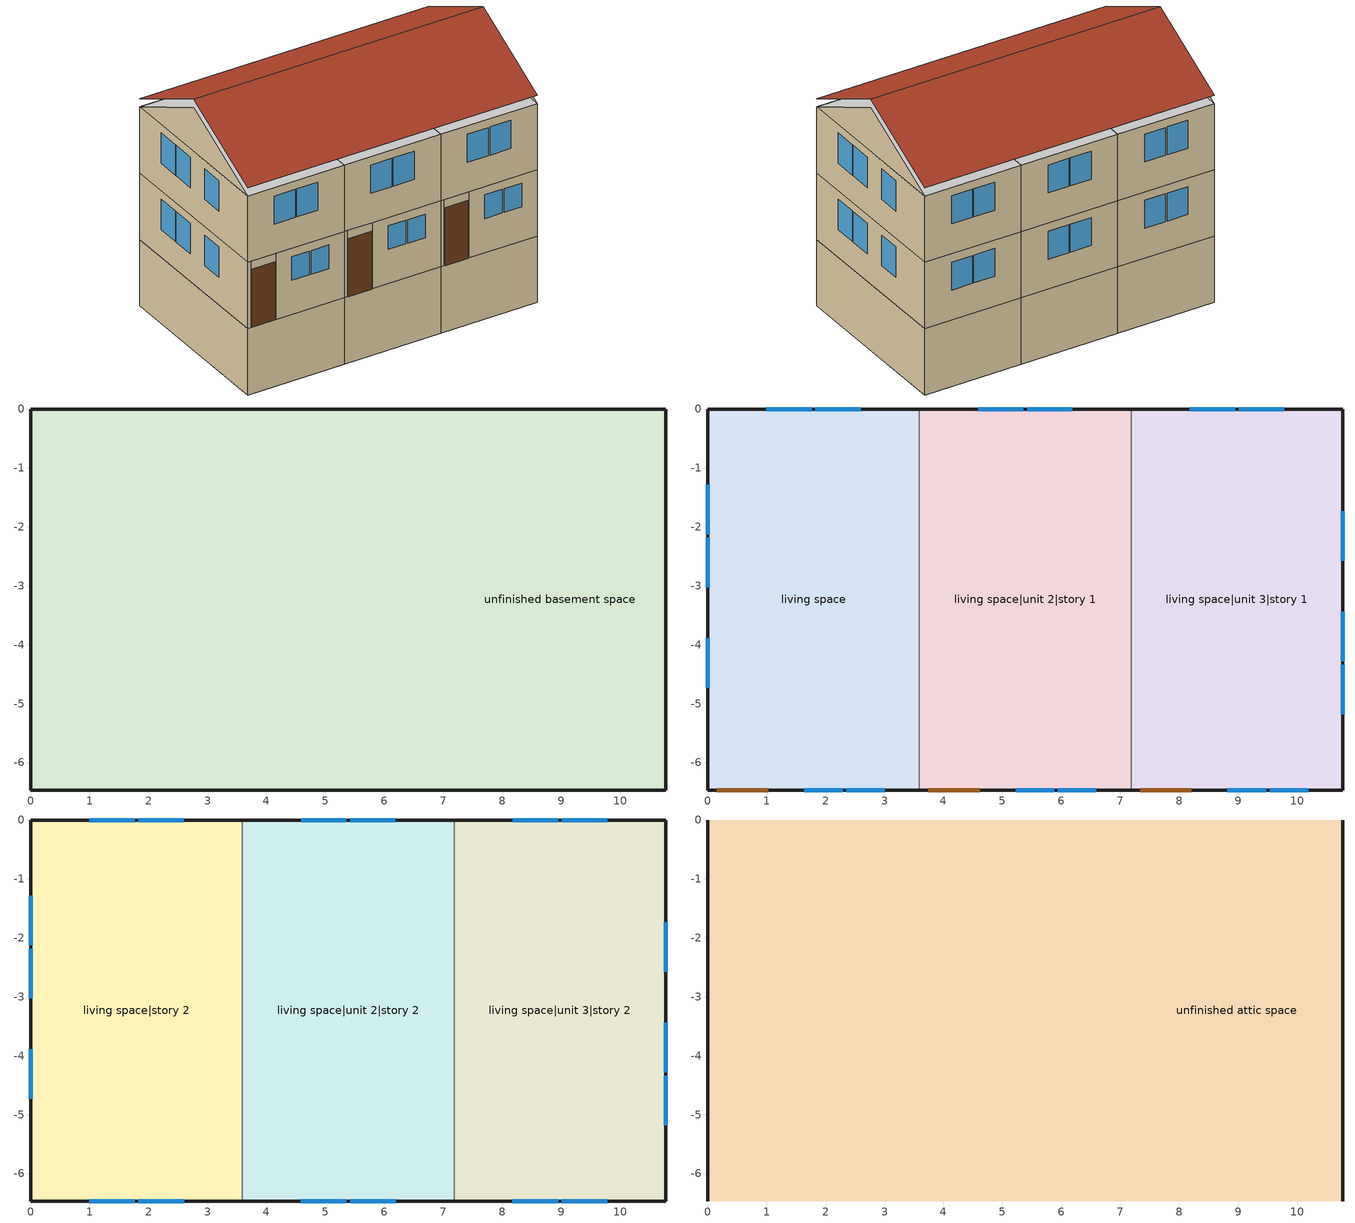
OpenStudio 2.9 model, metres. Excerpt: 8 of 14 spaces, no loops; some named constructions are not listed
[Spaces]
unfinished basement space
 floor foundation (FloorFndGrndUnfinB 2): 0,-6.47 0,0 3.59,0 3.59,-6.47 z-2.44
 floor foundation (FloorFndGrndUnfinB 1): 3.59,-6.47 3.59,0 7.18,0 7.18,-6.47 z-2.44
 floor foundation (FloorFndGrndUnfinB): 7.18,-6.47 7.18,0 10.78,0 10.78,-6.47 z-2.44
 wall foundation (WallFndGrndUnfinB 2): 3.59,0 0,0 0,-6.47 3.59,-6.47 z-2.44:0
 wall foundation (WallFndGrndUnfinB 1): 3.59,-6.47 7.18,-6.47 / 7.18,0 3.59,0 z-2.44:0
 wall foundation (WallFndGrndUnfinB): 7.18,-6.47 10.78,-6.47 10.78,0 7.18,0 z-2.44:0
living space
 floor to unfinished basement space (FloorUnfinBInsFin Reversed): 0,-6.47 0,0 3.59,0 3.59,-6.47 z0
 wall outside (WallExtInsFin): 3.59,0 0,0 0,-6.47 0.13,-6.47 1.05,-6.47 3.59,-6.47 z0:2.44
 wall to living space|unit 2|story 1 (WallIntFinUninsFin Reversed): 3.59,-6.47 3.59,0 z0:2.44
 window (WindowConstruction): 1.64,-6.47 2.29,-6.47 / 2.35,-6.47 3,-6.47 z1.26:2.13; 2.6,0 1.83,0 / 1.77,0 1,0 z1.11:2.13; 0,-1.28 0,-2.12 / 0,-2.19 0,-3.03 / 0,-3.89 0,-4.73 z1.01:2.13
 door (Door): 0.15,-6.47 1.02,-6.47 z0:2.13
living space|unit 2|story 1
 floor to unfinished basement space (FloorUnfinBInsFin Reversed): 3.59,-6.47 3.59,0 7.18,0 7.18,-6.47 z0
 wall outside (WallExtInsFin): 7.18,0 3.59,0 / 3.59,-6.47 3.72,-6.47 4.64,-6.47 7.18,-6.47 z0:2.44
 wall to living space|unit 3|story 1 (WallIntFinUninsFin Reversed): 7.18,-6.47 7.18,0 z0:2.44
 window (WindowConstruction): 5.23,-6.47 5.88,-6.47 / 5.94,-6.47 6.6,-6.47 z1.26:2.13; 6.19,0 5.42,0 / 5.36,0 4.59,0 z1.11:2.13
 door (Door): 3.74,-6.47 4.62,-6.47 z0:2.13
living space|unit 3|story 1
 floor to unfinished basement space (FloorUnfinBInsFin Reversed): 7.18,-6.47 7.18,0 10.78,0 10.78,-6.47 z0
 wall outside (WallExtInsFin): 7.18,-6.47 7.31,-6.47 8.23,-6.47 10.78,-6.47 10.78,0 7.18,0 z0:2.44
 window (WindowConstruction): 8.82,-6.47 9.47,-6.47 / 9.54,-6.47 10.19,-6.47 z1.26:2.13; 9.78,0 9.01,0 / 8.95,0 8.18,0 z1.11:2.13; 10.78,-5.18 10.78,-4.34 / 10.78,-4.28 10.78,-3.44 / 10.78,-2.58 10.78,-1.73 z1.01:2.13
 door (Door): 7.34,-6.47 8.21,-6.47 z0:2.13
living space|story 2
 floor to living space (FloorFinUninsFin): 0,-6.47 0,0 3.59,0 3.59,-6.47 z2.44
 wall outside (WallExtInsFin): 3.59,0 0,0 0,-6.47 3.59,-6.47 z2.44:4.88
 wall to living space|unit 2|story 2 (WallIntFinUninsFin Reversed): 3.59,-6.47 3.59,0 z2.44:4.88
 window (WindowConstruction): 0.99,-6.47 1.77,-6.47 / 1.83,-6.47 2.6,-6.47 z3.54:4.57; 2.6,0 1.83,0 / 1.77,0 1,0 z3.55:4.57; 0,-1.28 0,-2.12 / 0,-2.19 0,-3.03 / 0,-3.89 0,-4.73 z3.45:4.57
living space|unit 2|story 2
 floor to living space|unit 2|story 1 (FloorFinUninsFin): 3.59,-6.47 3.59,0 7.18,0 7.18,-6.47 z2.44
 wall outside (WallExtInsFin): 7.18,0 3.59,0 / 3.59,-6.47 7.18,-6.47 z2.44:4.88
 wall to living space|unit 3|story 2 (WallIntFinUninsFin): 7.18,-6.47 7.18,0 z2.44:4.88
 window (WindowConstruction): 4.58,-6.47 5.36,-6.47 / 5.42,-6.47 6.2,-6.47 z3.54:4.57; 6.19,0 5.42,0 / 5.36,0 4.59,0 z3.55:4.57
living space|unit 3|story 2
 floor to living space|unit 3|story 1 (FloorFinUninsFin): 7.18,-6.47 7.18,0 10.78,0 10.78,-6.47 z2.44
 wall outside (WallExtInsFin): 7.18,-6.47 10.78,-6.47 10.78,0 7.18,0 z2.44:4.88
 window (WindowConstruction): 8.17,-6.47 8.95,-6.47 / 9.01,-6.47 9.79,-6.47 z3.54:4.57; 9.78,0 9.01,0 / 8.95,0 8.18,0 z3.55:4.57; 10.78,-5.18 10.78,-4.34 / 10.78,-4.28 10.78,-3.44 / 10.78,-2.58 10.78,-1.73 z3.45:4.57
unfinished attic space
 floor to living space|story 2 (FloorFinInsUnfinAttic): 3.59,0 3.59,-6.47 0,-6.47 0,0 z4.88
 floor to living space|unit 2|story 2 (FloorFinInsUnfinAttic): 7.18,0 7.18,-6.47 3.59,-6.47 3.59,0 z4.88
 floor to living space|unit 3|story 2 (FloorFinInsUnfinAttic): 10.78,0 10.78,-6.47 7.18,-6.47 7.18,0 z4.88
 wall outside (WallExtUninsUnfin): 0,-3.23,6.49 0,0,4.88 0,-6.47,4.88; 10.78,-3.23,6.49 10.78,-6.47,4.88 10.78,0,4.88
 roof outside (RoofUnfinInsExt): 0,-3.23,6.8 10.78,-3.23,6.8 10.78,0,5.18 0,0,5.18; 10.78,-3.23,6.8 0,-3.23,6.8 0,-6.47,5.18 10.78,-6.47,5.18
[Schedule:Ruleset]
Name | Default Day Schedule | Summer Design Day Schedule | Winter Design Day Schedule
res nv_1 temp schedule | Schedule Day 35
res nv_1 avail schedule | Schedule Day 36
res mv_1 range exhaust schedule | Schedule Day 39 | res mv_1 range exhaust schedule summer design | res mv_1 range exhaust schedule winter design
res mv_1 bath exhaust schedule | Schedule Day 40 | res mv_1 bath exhaust schedule summer design | res mv_1 bath exhaust schedule winter design
res nv_2 temp schedule | Schedule Day 41
res nv_2 avail schedule | Schedule Day 42
res mv_2 range exhaust schedule | Schedule Day 45 | res mv_2 range exhaust schedule summer design | res mv_2 range exhaust schedule winter design
res mv_2 bath exhaust schedule | Schedule Day 46 | res mv_2 bath exhaust schedule summer design | res mv_2 bath exhaust schedule winter design
res nv_3 temp schedule | Schedule Day 47
res nv_3 avail schedule | Schedule Day 48
res mv_3 range exhaust schedule | Schedule Day 51 | res mv_3 range exhaust schedule summer design | res mv_3 range exhaust schedule winter design
res mv_3 bath exhaust schedule | Schedule Day 52 | res mv_3 bath exhaust schedule summer design | res mv_3 bath exhaust schedule winter design
[Schedule:Day]
Schedule Day 35; Schedule Day 36; Schedule Day 39; res mv_1 range exhaust schedule winter design; Schedule Day 40; res mv_1 bath exhaust schedule winter design; Schedule Day 41; Schedule Day 42; Schedule Day 45; res mv_2 range exhaust schedule winter design; Schedule Day 46; res mv_2 bath exhaust schedule winter design; Schedule Day 47; Schedule Day 48; Schedule Day 51; res mv_3 range exhaust schedule winter design; Schedule Day 52; res mv_3 bath exhaust schedule winter design: 24, 0, 0
res nv_1 temp schedule allday1; res nv_1 temp schedule allday2; res nv_1 temp schedule allday3; res nv_1 temp schedule allday4; res nv_1 temp schedule allday11; res nv_1 temp schedule allday12; res nv_2 temp schedule allday1; res nv_2 temp schedule allday2; res nv_2 temp schedule allday3; res nv_2 temp schedule allday4; res nv_2 temp schedule allday11; res nv_2 temp schedule allday12; res nv_3 temp schedule allday1; res nv_3 temp schedule allday2; res nv_3 temp schedule allday3; res nv_3 temp schedule allday4; res nv_3 temp schedule allday11; res nv_3 temp schedule allday12: 24, 0, 23.8889
res nv_1 temp schedule allday5; res nv_1 temp schedule allday6; res nv_1 temp schedule allday7; res nv_1 temp schedule allday8; res nv_1 temp schedule allday9; res nv_1 temp schedule allday10; res nv_2 temp schedule allday5; res nv_2 temp schedule allday6; res nv_2 temp schedule allday7; res nv_2 temp schedule allday8; res nv_2 temp schedule allday9; res nv_2 temp schedule allday10; res nv_3 temp schedule allday5; res nv_3 temp schedule allday6; res nv_3 temp schedule allday7; res nv_3 temp schedule allday8; res nv_3 temp schedule allday9; res nv_3 temp schedule allday10: 24, 0, 22.2222
res nv_1 availability schedule allday1 on; res nv_1 availability schedule allday1 on 1; res nv_1 availability schedule allday1 on 2; res nv_1 availability schedule allday1 on 3; res nv_1 availability schedule allday1 on 4; res nv_1 availability schedule allday1 on 5; res nv_1 availability schedule allday1 on 6; res nv_1 availability schedule allday1 on 7; res nv_1 availability schedule allday1 on 8; res nv_1 availability schedule allday1 on 9; res nv_1 availability schedule allday1 on 10; res nv_1 availability schedule allday1 on 11; res nv_2 availability schedule allday1 on; res nv_2 availability schedule allday1 on 1; res nv_2 availability schedule allday1 on 2; res nv_2 availability schedule allday1 on 3; res nv_2 availability schedule allday1 on 4; res nv_2 availability schedule allday1 on 5; res nv_2 availability schedule allday1 on 6; res nv_2 availability schedule allday1 on 7; res nv_2 availability schedule allday1 on 8; res nv_2 availability schedule allday1 on 9; res nv_2 availability schedule allday1 on 10; res nv_2 availability schedule allday1 on 11; res nv_3 availability schedule allday1 on; res nv_3 availability schedule allday1 on 1; res nv_3 availability schedule allday1 on 2; res nv_3 availability schedule allday1 on 3; res nv_3 availability schedule allday1 on 4; res nv_3 availability schedule allday1 on 5; res nv_3 availability schedule allday1 on 6; res nv_3 availability schedule allday1 on 7; res nv_3 availability schedule allday1 on 8; res nv_3 availability schedule allday1 on 9; res nv_3 availability schedule allday1 on 10; res nv_3 availability schedule allday1 on 11: 1, 0, 1, 2, 0, 1, 3, 0, 1, 4, 0, 1, 5, 0, 1, 6, 0, 1, 7, 0, 1, 8, 0, 1, 9, 0, 1, 10, 0, 1, 11, 0, 1, 12, 0, 1, 13, 0, 1, 14, 0, 1, 15, 0, 1, 16, 0, 1, 17, 0, 1, 18, 0, 1, 19, 0, 1, 20, 0, 1, 21, 0, 1, 22, 0, 1, 23, 0, 1, 24, 0, 1
res mv_1 range exhaust schedule allday1; res mv_1 range exhaust schedule allday2; res mv_1 range exhaust schedule allday3; res mv_1 range exhaust schedule allday4; res mv_1 range exhaust schedule allday5; res mv_1 range exhaust schedule allday6; res mv_1 range exhaust schedule allday7; res mv_1 range exhaust schedule allday8; res mv_1 range exhaust schedule allday9; res mv_1 range exhaust schedule allday10; res mv_1 range exhaust schedule allday11; res mv_1 range exhaust schedule allday12; res mv_2 range exhaust schedule allday1; res mv_2 range exhaust schedule allday2; res mv_2 range exhaust schedule allday3; res mv_2 range exhaust schedule allday4; res mv_2 range exhaust schedule allday5; res mv_2 range exhaust schedule allday6; res mv_2 range exhaust schedule allday7; res mv_2 range exhaust schedule allday8; res mv_2 range exhaust schedule allday9; res mv_2 range exhaust schedule allday10; res mv_2 range exhaust schedule allday11; res mv_2 range exhaust schedule allday12; res mv_3 range exhaust schedule allday1; res mv_3 range exhaust schedule allday2; res mv_3 range exhaust schedule allday3; res mv_3 range exhaust schedule allday4; res mv_3 range exhaust schedule allday5; res mv_3 range exhaust schedule allday6; res mv_3 range exhaust schedule allday7; res mv_3 range exhaust schedule allday8; res mv_3 range exhaust schedule allday9; res mv_3 range exhaust schedule allday10; res mv_3 range exhaust schedule allday11; res mv_3 range exhaust schedule allday12: 15, 0, 0, 16, 0, 1, 24, 0, 0
res mv_1 range exhaust schedule summer design; res mv_1 bath exhaust schedule summer design; res mv_2 range exhaust schedule summer design; res mv_2 bath exhaust schedule summer design; res mv_3 range exhaust schedule summer design; res mv_3 bath exhaust schedule summer design: 24, 0, 1
res mv_1 bath exhaust schedule allday1; res mv_1 bath exhaust schedule allday2; res mv_1 bath exhaust schedule allday3; res mv_1 bath exhaust schedule allday4; res mv_1 bath exhaust schedule allday5; res mv_1 bath exhaust schedule allday6; res mv_1 bath exhaust schedule allday7; res mv_1 bath exhaust schedule allday8; res mv_1 bath exhaust schedule allday9; res mv_1 bath exhaust schedule allday10; res mv_1 bath exhaust schedule allday11; res mv_1 bath exhaust schedule allday12; res mv_2 bath exhaust schedule allday1; res mv_2 bath exhaust schedule allday2; res mv_2 bath exhaust schedule allday3; res mv_2 bath exhaust schedule allday4; res mv_2 bath exhaust schedule allday5; res mv_2 bath exhaust schedule allday6; res mv_2 bath exhaust schedule allday7; res mv_2 bath exhaust schedule allday8; res mv_2 bath exhaust schedule allday9; res mv_2 bath exhaust schedule allday10; res mv_2 bath exhaust schedule allday11; res mv_2 bath exhaust schedule allday12; res mv_3 bath exhaust schedule allday1; res mv_3 bath exhaust schedule allday2; res mv_3 bath exhaust schedule allday3; res mv_3 bath exhaust schedule allday4; res mv_3 bath exhaust schedule allday5; res mv_3 bath exhaust schedule allday6; res mv_3 bath exhaust schedule allday7; res mv_3 bath exhaust schedule allday8; res mv_3 bath exhaust schedule allday9; res mv_3 bath exhaust schedule allday10; res mv_3 bath exhaust schedule allday11; res mv_3 bath exhaust schedule allday12: 4, 0, 0, 5, 0, 1, 24, 0, 0
[Schedule:Rule] Apply Monday=Yes; Apply Wednesday=Yes; Apply Friday=Yes; Date Specification Type=DateRange; Start Day=1
Name | Schedule Ruleset | Rule Order | Day Schedule | Apply Sunday | Apply Tuesday | Apply Thursday | Apply Saturday | Start Month | End Month | End Day
res nv_1 temp schedule allday rule1 | res nv_1 temp schedule | 11 | res nv_1 temp schedule allday1 | Yes | Yes | Yes | Yes | 1 | 1 | 31
res nv_1 temp schedule allday rule2 | res nv_1 temp schedule | 10 | res nv_1 temp schedule allday2 | Yes | Yes | Yes | Yes | 2 | 2 | 28
res nv_1 temp schedule allday rule3 | res nv_1 temp schedule | 9 | res nv_1 temp schedule allday3 | Yes | Yes | Yes | Yes | 3 | 3 | 31
res nv_1 temp schedule allday rule4 | res nv_1 temp schedule | 8 | res nv_1 temp schedule allday4 | Yes | Yes | Yes | Yes | 4 | 4 | 30
res nv_1 temp schedule allday rule5 | res nv_1 temp schedule | 7 | res nv_1 temp schedule allday5 | Yes | Yes | Yes | Yes | 5 | 5 | 31
res nv_1 temp schedule allday rule6 | res nv_1 temp schedule | 6 | res nv_1 temp schedule allday6 | Yes | Yes | Yes | Yes | 6 | 6 | 30
res nv_1 temp schedule allday rule7 | res nv_1 temp schedule | 5 | res nv_1 temp schedule allday7 | Yes | Yes | Yes | Yes | 7 | 7 | 31
res nv_1 temp schedule allday rule8 | res nv_1 temp schedule | 4 | res nv_1 temp schedule allday8 | Yes | Yes | Yes | Yes | 8 | 8 | 31
res nv_1 temp schedule allday rule9 | res nv_1 temp schedule | 3 | res nv_1 temp schedule allday9 | Yes | Yes | Yes | Yes | 9 | 9 | 30
res nv_1 temp schedule allday rule10 | res nv_1 temp schedule | 2 | res nv_1 temp schedule allday10 | Yes | Yes | Yes | Yes | 10 | 10 | 31
res nv_1 temp schedule allday rule11 | res nv_1 temp schedule | 1 | res nv_1 temp schedule allday11 | Yes | Yes | Yes | Yes | 11 | 11 | 30
res nv_1 temp schedule allday rule12 | res nv_1 temp schedule | 0 | res nv_1 temp schedule allday12 | Yes | Yes | Yes | Yes | 12 | 12 | 31
res nv_1 availability schedule allday ruleset1 on | res nv_1 avail schedule | 11 | res nv_1 availability schedule allday1 on |  |  |  |  | 1 | 1 | 31
res nv_1 availability schedule allday ruleset2 on | res nv_1 avail schedule | 10 | res nv_1 availability schedule allday1 on 1 |  |  |  |  | 2 | 2 | 28
res nv_1 availability schedule allday ruleset3 on | res nv_1 avail schedule | 9 | res nv_1 availability schedule allday1 on 2 |  |  |  |  | 3 | 3 | 31
res nv_1 availability schedule allday ruleset4 on | res nv_1 avail schedule | 8 | res nv_1 availability schedule allday1 on 3 |  |  |  |  | 4 | 4 | 30
res nv_1 availability schedule allday ruleset5 on | res nv_1 avail schedule | 7 | res nv_1 availability schedule allday1 on 4 |  |  |  |  | 5 | 5 | 31
res nv_1 availability schedule allday ruleset6 on | res nv_1 avail schedule | 6 | res nv_1 availability schedule allday1 on 5 |  |  |  |  | 6 | 6 | 30
res nv_1 availability schedule allday ruleset7 on | res nv_1 avail schedule | 5 | res nv_1 availability schedule allday1 on 6 |  |  |  |  | 7 | 7 | 31
res nv_1 availability schedule allday ruleset8 on | res nv_1 avail schedule | 4 | res nv_1 availability schedule allday1 on 7 |  |  |  |  | 8 | 8 | 31
res nv_1 availability schedule allday ruleset9 on | res nv_1 avail schedule | 3 | res nv_1 availability schedule allday1 on 8 |  |  |  |  | 9 | 9 | 30
res nv_1 availability schedule allday ruleset10 on | res nv_1 avail schedule | 2 | res nv_1 availability schedule allday1 on 9 |  |  |  |  | 10 | 10 | 31
res nv_1 availability schedule allday ruleset11 on | res nv_1 avail schedule | 1 | res nv_1 availability schedule allday1 on 10 |  |  |  |  | 11 | 11 | 30
res nv_1 availability schedule allday ruleset12 on | res nv_1 avail schedule | 0 | res nv_1 availability schedule allday1 on 11 |  |  |  |  | 12 | 12 | 31
res mv_1 range exhaust schedule allday rule1 | res mv_1 range exhaust schedule | 11 | res mv_1 range exhaust schedule allday1 | Yes | Yes | Yes | Yes | 1 | 1 | 31
res mv_1 range exhaust schedule allday rule2 | res mv_1 range exhaust schedule | 10 | res mv_1 range exhaust schedule allday2 | Yes | Yes | Yes | Yes | 2 | 2 | 28
res mv_1 range exhaust schedule allday rule3 | res mv_1 range exhaust schedule | 9 | res mv_1 range exhaust schedule allday3 | Yes | Yes | Yes | Yes | 3 | 3 | 31
res mv_1 range exhaust schedule allday rule4 | res mv_1 range exhaust schedule | 8 | res mv_1 range exhaust schedule allday4 | Yes | Yes | Yes | Yes | 4 | 4 | 30
res mv_1 range exhaust schedule allday rule5 | res mv_1 range exhaust schedule | 7 | res mv_1 range exhaust schedule allday5 | Yes | Yes | Yes | Yes | 5 | 5 | 31
res mv_1 range exhaust schedule allday rule6 | res mv_1 range exhaust schedule | 6 | res mv_1 range exhaust schedule allday6 | Yes | Yes | Yes | Yes | 6 | 6 | 30
res mv_1 range exhaust schedule allday rule7 | res mv_1 range exhaust schedule | 5 | res mv_1 range exhaust schedule allday7 | Yes | Yes | Yes | Yes | 7 | 7 | 31
res mv_1 range exhaust schedule allday rule8 | res mv_1 range exhaust schedule | 4 | res mv_1 range exhaust schedule allday8 | Yes | Yes | Yes | Yes | 8 | 8 | 31
res mv_1 range exhaust schedule allday rule9 | res mv_1 range exhaust schedule | 3 | res mv_1 range exhaust schedule allday9 | Yes | Yes | Yes | Yes | 9 | 9 | 30
res mv_1 range exhaust schedule allday rule10 | res mv_1 range exhaust schedule | 2 | res mv_1 range exhaust schedule allday10 | Yes | Yes | Yes | Yes | 10 | 10 | 31
res mv_1 range exhaust schedule allday rule11 | res mv_1 range exhaust schedule | 1 | res mv_1 range exhaust schedule allday11 | Yes | Yes | Yes | Yes | 11 | 11 | 30
res mv_1 range exhaust schedule allday rule12 | res mv_1 range exhaust schedule | 0 | res mv_1 range exhaust schedule allday12 | Yes | Yes | Yes | Yes | 12 | 12 | 31
res mv_1 bath exhaust schedule allday rule1 | res mv_1 bath exhaust schedule | 11 | res mv_1 bath exhaust schedule allday1 | Yes | Yes | Yes | Yes | 1 | 1 | 31
res mv_1 bath exhaust schedule allday rule2 | res mv_1 bath exhaust schedule | 10 | res mv_1 bath exhaust schedule allday2 | Yes | Yes | Yes | Yes | 2 | 2 | 28
res mv_1 bath exhaust schedule allday rule3 | res mv_1 bath exhaust schedule | 9 | res mv_1 bath exhaust schedule allday3 | Yes | Yes | Yes | Yes | 3 | 3 | 31
res mv_1 bath exhaust schedule allday rule4 | res mv_1 bath exhaust schedule | 8 | res mv_1 bath exhaust schedule allday4 | Yes | Yes | Yes | Yes | 4 | 4 | 30
res mv_1 bath exhaust schedule allday rule5 | res mv_1 bath exhaust schedule | 7 | res mv_1 bath exhaust schedule allday5 | Yes | Yes | Yes | Yes | 5 | 5 | 31
res mv_1 bath exhaust schedule allday rule6 | res mv_1 bath exhaust schedule | 6 | res mv_1 bath exhaust schedule allday6 | Yes | Yes | Yes | Yes | 6 | 6 | 30
res mv_1 bath exhaust schedule allday rule7 | res mv_1 bath exhaust schedule | 5 | res mv_1 bath exhaust schedule allday7 | Yes | Yes | Yes | Yes | 7 | 7 | 31
res mv_1 bath exhaust schedule allday rule8 | res mv_1 bath exhaust schedule | 4 | res mv_1 bath exhaust schedule allday8 | Yes | Yes | Yes | Yes | 8 | 8 | 31
res mv_1 bath exhaust schedule allday rule9 | res mv_1 bath exhaust schedule | 3 | res mv_1 bath exhaust schedule allday9 | Yes | Yes | Yes | Yes | 9 | 9 | 30
res mv_1 bath exhaust schedule allday rule10 | res mv_1 bath exhaust schedule | 2 | res mv_1 bath exhaust schedule allday10 | Yes | Yes | Yes | Yes | 10 | 10 | 31
res mv_1 bath exhaust schedule allday rule11 | res mv_1 bath exhaust schedule | 1 | res mv_1 bath exhaust schedule allday11 | Yes | Yes | Yes | Yes | 11 | 11 | 30
res mv_1 bath exhaust schedule allday rule12 | res mv_1 bath exhaust schedule | 0 | res mv_1 bath exhaust schedule allday12 | Yes | Yes | Yes | Yes | 12 | 12 | 31
res nv_2 temp schedule allday rule1 | res nv_2 temp schedule | 11 | res nv_2 temp schedule allday1 | Yes | Yes | Yes | Yes | 1 | 1 | 31
res nv_2 temp schedule allday rule2 | res nv_2 temp schedule | 10 | res nv_2 temp schedule allday2 | Yes | Yes | Yes | Yes | 2 | 2 | 28
res nv_2 temp schedule allday rule3 | res nv_2 temp schedule | 9 | res nv_2 temp schedule allday3 | Yes | Yes | Yes | Yes | 3 | 3 | 31
res nv_2 temp schedule allday rule4 | res nv_2 temp schedule | 8 | res nv_2 temp schedule allday4 | Yes | Yes | Yes | Yes | 4 | 4 | 30
res nv_2 temp schedule allday rule5 | res nv_2 temp schedule | 7 | res nv_2 temp schedule allday5 | Yes | Yes | Yes | Yes | 5 | 5 | 31
res nv_2 temp schedule allday rule6 | res nv_2 temp schedule | 6 | res nv_2 temp schedule allday6 | Yes | Yes | Yes | Yes | 6 | 6 | 30
res nv_2 temp schedule allday rule7 | res nv_2 temp schedule | 5 | res nv_2 temp schedule allday7 | Yes | Yes | Yes | Yes | 7 | 7 | 31
res nv_2 temp schedule allday rule8 | res nv_2 temp schedule | 4 | res nv_2 temp schedule allday8 | Yes | Yes | Yes | Yes | 8 | 8 | 31
res nv_2 temp schedule allday rule9 | res nv_2 temp schedule | 3 | res nv_2 temp schedule allday9 | Yes | Yes | Yes | Yes | 9 | 9 | 30
res nv_2 temp schedule allday rule10 | res nv_2 temp schedule | 2 | res nv_2 temp schedule allday10 | Yes | Yes | Yes | Yes | 10 | 10 | 31
res nv_2 temp schedule allday rule11 | res nv_2 temp schedule | 1 | res nv_2 temp schedule allday11 | Yes | Yes | Yes | Yes | 11 | 11 | 30
res nv_2 temp schedule allday rule12 | res nv_2 temp schedule | 0 | res nv_2 temp schedule allday12 | Yes | Yes | Yes | Yes | 12 | 12 | 31
res nv_2 availability schedule allday ruleset1 on | res nv_2 avail schedule | 11 | res nv_2 availability schedule allday1 on |  |  |  |  | 1 | 1 | 31
res nv_2 availability schedule allday ruleset2 on | res nv_2 avail schedule | 10 | res nv_2 availability schedule allday1 on 1 |  |  |  |  | 2 | 2 | 28
res nv_2 availability schedule allday ruleset3 on | res nv_2 avail schedule | 9 | res nv_2 availability schedule allday1 on 2 |  |  |  |  | 3 | 3 | 31
res nv_2 availability schedule allday ruleset4 on | res nv_2 avail schedule | 8 | res nv_2 availability schedule allday1 on 3 |  |  |  |  | 4 | 4 | 30
res nv_2 availability schedule allday ruleset5 on | res nv_2 avail schedule | 7 | res nv_2 availability schedule allday1 on 4 |  |  |  |  | 5 | 5 | 31
res nv_2 availability schedule allday ruleset6 on | res nv_2 avail schedule | 6 | res nv_2 availability schedule allday1 on 5 |  |  |  |  | 6 | 6 | 30
res nv_2 availability schedule allday ruleset7 on | res nv_2 avail schedule | 5 | res nv_2 availability schedule allday1 on 6 |  |  |  |  | 7 | 7 | 31
res nv_2 availability schedule allday ruleset8 on | res nv_2 avail schedule | 4 | res nv_2 availability schedule allday1 on 7 |  |  |  |  | 8 | 8 | 31
res nv_2 availability schedule allday ruleset9 on | res nv_2 avail schedule | 3 | res nv_2 availability schedule allday1 on 8 |  |  |  |  | 9 | 9 | 30
res nv_2 availability schedule allday ruleset10 on | res nv_2 avail schedule | 2 | res nv_2 availability schedule allday1 on 9 |  |  |  |  | 10 | 10 | 31
res nv_2 availability schedule allday ruleset11 on | res nv_2 avail schedule | 1 | res nv_2 availability schedule allday1 on 10 |  |  |  |  | 11 | 11 | 30
res nv_2 availability schedule allday ruleset12 on | res nv_2 avail schedule | 0 | res nv_2 availability schedule allday1 on 11 |  |  |  |  | 12 | 12 | 31
res mv_2 range exhaust schedule allday rule1 | res mv_2 range exhaust schedule | 11 | res mv_2 range exhaust schedule allday1 | Yes | Yes | Yes | Yes | 1 | 1 | 31
res mv_2 range exhaust schedule allday rule2 | res mv_2 range exhaust schedule | 10 | res mv_2 range exhaust schedule allday2 | Yes | Yes | Yes | Yes | 2 | 2 | 28
res mv_2 range exhaust schedule allday rule3 | res mv_2 range exhaust schedule | 9 | res mv_2 range exhaust schedule allday3 | Yes | Yes | Yes | Yes | 3 | 3 | 31
res mv_2 range exhaust schedule allday rule4 | res mv_2 range exhaust schedule | 8 | res mv_2 range exhaust schedule allday4 | Yes | Yes | Yes | Yes | 4 | 4 | 30
res mv_2 range exhaust schedule allday rule5 | res mv_2 range exhaust schedule | 7 | res mv_2 range exhaust schedule allday5 | Yes | Yes | Yes | Yes | 5 | 5 | 31
res mv_2 range exhaust schedule allday rule6 | res mv_2 range exhaust schedule | 6 | res mv_2 range exhaust schedule allday6 | Yes | Yes | Yes | Yes | 6 | 6 | 30
res mv_2 range exhaust schedule allday rule7 | res mv_2 range exhaust schedule | 5 | res mv_2 range exhaust schedule allday7 | Yes | Yes | Yes | Yes | 7 | 7 | 31
res mv_2 range exhaust schedule allday rule8 | res mv_2 range exhaust schedule | 4 | res mv_2 range exhaust schedule allday8 | Yes | Yes | Yes | Yes | 8 | 8 | 31
res mv_2 range exhaust schedule allday rule9 | res mv_2 range exhaust schedule | 3 | res mv_2 range exhaust schedule allday9 | Yes | Yes | Yes | Yes | 9 | 9 | 30
res mv_2 range exhaust schedule allday rule10 | res mv_2 range exhaust schedule | 2 | res mv_2 range exhaust schedule allday10 | Yes | Yes | Yes | Yes | 10 | 10 | 31
res mv_2 range exhaust schedule allday rule11 | res mv_2 range exhaust schedule | 1 | res mv_2 range exhaust schedule allday11 | Yes | Yes | Yes | Yes | 11 | 11 | 30
res mv_2 range exhaust schedule allday rule12 | res mv_2 range exhaust schedule | 0 | res mv_2 range exhaust schedule allday12 | Yes | Yes | Yes | Yes | 12 | 12 | 31
res mv_2 bath exhaust schedule allday rule1 | res mv_2 bath exhaust schedule | 11 | res mv_2 bath exhaust schedule allday1 | Yes | Yes | Yes | Yes | 1 | 1 | 31
res mv_2 bath exhaust schedule allday rule2 | res mv_2 bath exhaust schedule | 10 | res mv_2 bath exhaust schedule allday2 | Yes | Yes | Yes | Yes | 2 | 2 | 28
res mv_2 bath exhaust schedule allday rule3 | res mv_2 bath exhaust schedule | 9 | res mv_2 bath exhaust schedule allday3 | Yes | Yes | Yes | Yes | 3 | 3 | 31
res mv_2 bath exhaust schedule allday rule4 | res mv_2 bath exhaust schedule | 8 | res mv_2 bath exhaust schedule allday4 | Yes | Yes | Yes | Yes | 4 | 4 | 30
res mv_2 bath exhaust schedule allday rule5 | res mv_2 bath exhaust schedule | 7 | res mv_2 bath exhaust schedule allday5 | Yes | Yes | Yes | Yes | 5 | 5 | 31
res mv_2 bath exhaust schedule allday rule6 | res mv_2 bath exhaust schedule | 6 | res mv_2 bath exhaust schedule allday6 | Yes | Yes | Yes | Yes | 6 | 6 | 30
res mv_2 bath exhaust schedule allday rule7 | res mv_2 bath exhaust schedule | 5 | res mv_2 bath exhaust schedule allday7 | Yes | Yes | Yes | Yes | 7 | 7 | 31
res mv_2 bath exhaust schedule allday rule8 | res mv_2 bath exhaust schedule | 4 | res mv_2 bath exhaust schedule allday8 | Yes | Yes | Yes | Yes | 8 | 8 | 31
res mv_2 bath exhaust schedule allday rule9 | res mv_2 bath exhaust schedule | 3 | res mv_2 bath exhaust schedule allday9 | Yes | Yes | Yes | Yes | 9 | 9 | 30
res mv_2 bath exhaust schedule allday rule10 | res mv_2 bath exhaust schedule | 2 | res mv_2 bath exhaust schedule allday10 | Yes | Yes | Yes | Yes | 10 | 10 | 31
res mv_2 bath exhaust schedule allday rule11 | res mv_2 bath exhaust schedule | 1 | res mv_2 bath exhaust schedule allday11 | Yes | Yes | Yes | Yes | 11 | 11 | 30
res mv_2 bath exhaust schedule allday rule12 | res mv_2 bath exhaust schedule | 0 | res mv_2 bath exhaust schedule allday12 | Yes | Yes | Yes | Yes | 12 | 12 | 31
res nv_3 temp schedule allday rule1 | res nv_3 temp schedule | 11 | res nv_3 temp schedule allday1 | Yes | Yes | Yes | Yes | 1 | 1 | 31
res nv_3 temp schedule allday rule2 | res nv_3 temp schedule | 10 | res nv_3 temp schedule allday2 | Yes | Yes | Yes | Yes | 2 | 2 | 28
res nv_3 temp schedule allday rule3 | res nv_3 temp schedule | 9 | res nv_3 temp schedule allday3 | Yes | Yes | Yes | Yes | 3 | 3 | 31
res nv_3 temp schedule allday rule4 | res nv_3 temp schedule | 8 | res nv_3 temp schedule allday4 | Yes | Yes | Yes | Yes | 4 | 4 | 30
res nv_3 temp schedule allday rule5 | res nv_3 temp schedule | 7 | res nv_3 temp schedule allday5 | Yes | Yes | Yes | Yes | 5 | 5 | 31
res nv_3 temp schedule allday rule6 | res nv_3 temp schedule | 6 | res nv_3 temp schedule allday6 | Yes | Yes | Yes | Yes | 6 | 6 | 30
res nv_3 temp schedule allday rule7 | res nv_3 temp schedule | 5 | res nv_3 temp schedule allday7 | Yes | Yes | Yes | Yes | 7 | 7 | 31
res nv_3 temp schedule allday rule8 | res nv_3 temp schedule | 4 | res nv_3 temp schedule allday8 | Yes | Yes | Yes | Yes | 8 | 8 | 31
res nv_3 temp schedule allday rule9 | res nv_3 temp schedule | 3 | res nv_3 temp schedule allday9 | Yes | Yes | Yes | Yes | 9 | 9 | 30
res nv_3 temp schedule allday rule10 | res nv_3 temp schedule | 2 | res nv_3 temp schedule allday10 | Yes | Yes | Yes | Yes | 10 | 10 | 31
res nv_3 temp schedule allday rule11 | res nv_3 temp schedule | 1 | res nv_3 temp schedule allday11 | Yes | Yes | Yes | Yes | 11 | 11 | 30
res nv_3 temp schedule allday rule12 | res nv_3 temp schedule | 0 | res nv_3 temp schedule allday12 | Yes | Yes | Yes | Yes | 12 | 12 | 31
res nv_3 availability schedule allday ruleset1 on | res nv_3 avail schedule | 11 | res nv_3 availability schedule allday1 on |  |  |  |  | 1 | 1 | 31
res nv_3 availability schedule allday ruleset2 on | res nv_3 avail schedule | 10 | res nv_3 availability schedule allday1 on 1 |  |  |  |  | 2 | 2 | 28
res nv_3 availability schedule allday ruleset3 on | res nv_3 avail schedule | 9 | res nv_3 availability schedule allday1 on 2 |  |  |  |  | 3 | 3 | 31
res nv_3 availability schedule allday ruleset4 on | res nv_3 avail schedule | 8 | res nv_3 availability schedule allday1 on 3 |  |  |  |  | 4 | 4 | 30
res nv_3 availability schedule allday ruleset5 on | res nv_3 avail schedule | 7 | res nv_3 availability schedule allday1 on 4 |  |  |  |  | 5 | 5 | 31
res nv_3 availability schedule allday ruleset6 on | res nv_3 avail schedule | 6 | res nv_3 availability schedule allday1 on 5 |  |  |  |  | 6 | 6 | 30
res nv_3 availability schedule allday ruleset7 on | res nv_3 avail schedule | 5 | res nv_3 availability schedule allday1 on 6 |  |  |  |  | 7 | 7 | 31
res nv_3 availability schedule allday ruleset8 on | res nv_3 avail schedule | 4 | res nv_3 availability schedule allday1 on 7 |  |  |  |  | 8 | 8 | 31
res nv_3 availability schedule allday ruleset9 on | res nv_3 avail schedule | 3 | res nv_3 availability schedule allday1 on 8 |  |  |  |  | 9 | 9 | 30
res nv_3 availability schedule allday ruleset10 on | res nv_3 avail schedule | 2 | res nv_3 availability schedule allday1 on 9 |  |  |  |  | 10 | 10 | 31
res nv_3 availability schedule allday ruleset11 on | res nv_3 avail schedule | 1 | res nv_3 availability schedule allday1 on 10 |  |  |  |  | 11 | 11 | 30
res nv_3 availability schedule allday ruleset12 on | res nv_3 avail schedule | 0 | res nv_3 availability schedule allday1 on 11 |  |  |  |  | 12 | 12 | 31
res mv_3 range exhaust schedule allday rule1 | res mv_3 range exhaust schedule | 11 | res mv_3 range exhaust schedule allday1 | Yes | Yes | Yes | Yes | 1 | 1 | 31
res mv_3 range exhaust schedule allday rule2 | res mv_3 range exhaust schedule | 10 | res mv_3 range exhaust schedule allday2 | Yes | Yes | Yes | Yes | 2 | 2 | 28
res mv_3 range exhaust schedule allday rule3 | res mv_3 range exhaust schedule | 9 | res mv_3 range exhaust schedule allday3 | Yes | Yes | Yes | Yes | 3 | 3 | 31
res mv_3 range exhaust schedule allday rule4 | res mv_3 range exhaust schedule | 8 | res mv_3 range exhaust schedule allday4 | Yes | Yes | Yes | Yes | 4 | 4 | 30
res mv_3 range exhaust schedule allday rule5 | res mv_3 range exhaust schedule | 7 | res mv_3 range exhaust schedule allday5 | Yes | Yes | Yes | Yes | 5 | 5 | 31
res mv_3 range exhaust schedule allday rule6 | res mv_3 range exhaust schedule | 6 | res mv_3 range exhaust schedule allday6 | Yes | Yes | Yes | Yes | 6 | 6 | 30
res mv_3 range exhaust schedule allday rule7 | res mv_3 range exhaust schedule | 5 | res mv_3 range exhaust schedule allday7 | Yes | Yes | Yes | Yes | 7 | 7 | 31
res mv_3 range exhaust schedule allday rule8 | res mv_3 range exhaust schedule | 4 | res mv_3 range exhaust schedule allday8 | Yes | Yes | Yes | Yes | 8 | 8 | 31
res mv_3 range exhaust schedule allday rule9 | res mv_3 range exhaust schedule | 3 | res mv_3 range exhaust schedule allday9 | Yes | Yes | Yes | Yes | 9 | 9 | 30
res mv_3 range exhaust schedule allday rule10 | res mv_3 range exhaust schedule | 2 | res mv_3 range exhaust schedule allday10 | Yes | Yes | Yes | Yes | 10 | 10 | 31
res mv_3 range exhaust schedule allday rule11 | res mv_3 range exhaust schedule | 1 | res mv_3 range exhaust schedule allday11 | Yes | Yes | Yes | Yes | 11 | 11 | 30
res mv_3 range exhaust schedule allday rule12 | res mv_3 range exhaust schedule | 0 | res mv_3 range exhaust schedule allday12 | Yes | Yes | Yes | Yes | 12 | 12 | 31
res mv_3 bath exhaust schedule allday rule1 | res mv_3 bath exhaust schedule | 11 | res mv_3 bath exhaust schedule allday1 | Yes | Yes | Yes | Yes | 1 | 1 | 31
res mv_3 bath exhaust schedule allday rule2 | res mv_3 bath exhaust schedule | 10 | res mv_3 bath exhaust schedule allday2 | Yes | Yes | Yes | Yes | 2 | 2 | 28
res mv_3 bath exhaust schedule allday rule3 | res mv_3 bath exhaust schedule | 9 | res mv_3 bath exhaust schedule allday3 | Yes | Yes | Yes | Yes | 3 | 3 | 31
res mv_3 bath exhaust schedule allday rule4 | res mv_3 bath exhaust schedule | 8 | res mv_3 bath exhaust schedule allday4 | Yes | Yes | Yes | Yes | 4 | 4 | 30
res mv_3 bath exhaust schedule allday rule5 | res mv_3 bath exhaust schedule | 7 | res mv_3 bath exhaust schedule allday5 | Yes | Yes | Yes | Yes | 5 | 5 | 31
res mv_3 bath exhaust schedule allday rule6 | res mv_3 bath exhaust schedule | 6 | res mv_3 bath exhaust schedule allday6 | Yes | Yes | Yes | Yes | 6 | 6 | 30
res mv_3 bath exhaust schedule allday rule7 | res mv_3 bath exhaust schedule | 5 | res mv_3 bath exhaust schedule allday7 | Yes | Yes | Yes | Yes | 7 | 7 | 31
res mv_3 bath exhaust schedule allday rule8 | res mv_3 bath exhaust schedule | 4 | res mv_3 bath exhaust schedule allday8 | Yes | Yes | Yes | Yes | 8 | 8 | 31
res mv_3 bath exhaust schedule allday rule9 | res mv_3 bath exhaust schedule | 3 | res mv_3 bath exhaust schedule allday9 | Yes | Yes | Yes | Yes | 9 | 9 | 30
res mv_3 bath exhaust schedule allday rule10 | res mv_3 bath exhaust schedule | 2 | res mv_3 bath exhaust schedule allday10 | Yes | Yes | Yes | Yes | 10 | 10 | 31
res mv_3 bath exhaust schedule allday rule11 | res mv_3 bath exhaust schedule | 1 | res mv_3 bath exhaust schedule allday11 | Yes | Yes | Yes | Yes | 11 | 11 | 30
res mv_3 bath exhaust schedule allday rule12 | res mv_3 bath exhaust schedule | 0 | res mv_3 bath exhaust schedule allday12 | Yes | Yes | Yes | Yes | 12 | 12 | 31
[Curve:Biquadratic] Minimum Value of x=-100; Maximum Value of x=100; Minimum Value of y=-100; Maximum Value of y=100
Name | Coefficient1 Constant | Coefficient2 x | Coefficient3 x**2 | Coefficient4 y | Coefficient5 y**2 | Coefficient6 x*y
ConstantBiquadratic; ConstantBiquadratic 2; ConstantBiquadratic 4 | 1 | 0 | 0 | 0 | 0 | 0
HP_Heat-Cap-fT1; HP_Heat-Cap-fT1 1; HP_Heat-Cap-fT1 2 | 0.840774 | -0.00143366 | -0.000150336 | 0.0296286 | 0.000161676 | -2.349e-05
HP_Heat-EIR-fT1; HP_Heat-EIR-fT1 1; HP_Heat-EIR-fT1 2 | 0.539472 | 0.0165103 | 0.000838745 | -0.00403234 | 0.00142404 | -0.00211806
HP_Heat-Cap-fT2; HP_Heat-Cap-fT2 1; HP_Heat-Cap-fT2 2 | 0.831507 | 0.00183922 | -0.000187596 | 0.0266002 | 0.000191484 | -6.5772e-05
HP_Heat-EIR-fT2; HP_Heat-EIR-fT2 1; HP_Heat-EIR-fT2 2 | 0.787747 | -0.000652315 | 0.000788668 | -0.00232091 | 0.000747604 | -0.00109173
[Curve:Quadratic] Minimum Value of x=0
Name | Coefficient1 Constant | Coefficient2 x | Coefficient3 x**2 | Maximum Value of x | Minimum Curve Output | Maximum Curve Output
HP_Heat-PLF-fPLR1; HP_Heat-PLF-fPLR2; HP_Heat-PLF-fPLR1 1; HP_Heat-PLF-fPLR2 1; HP_Heat-PLF-fPLR1 2; HP_Heat-PLF-fPLR2 2 | 0.89 | 0.11 | 0 | 1 | 0.7 | 1
HP_Heat-CAP-fFF1; HP_Heat-CAP-fFF1 1; HP_Heat-CAP-fFF1 2 | 0.741467 | 0.378645 | -0.119755 | 2 | 0 | 2
HP_Heat-EIR-fFF1; HP_Heat-EIR-fFF1 1; HP_Heat-EIR-fFF1 2 | 2.15362 | -1.73719 | 0.584269 | 2 | 0 | 2
HP_Heat-CAP-fFF2; HP_Heat-CAP-fFF2 1; HP_Heat-CAP-fFF2 2 | 0.766346 | 0.328409 | -0.0947015 | 2 | 0 | 2
HP_Heat-EIR-fFF2; HP_Heat-EIR-fFF2 1; HP_Heat-EIR-fFF2 2 | 2.00104 | -1.58869 | 0.587594 | 2 | 0 | 2
